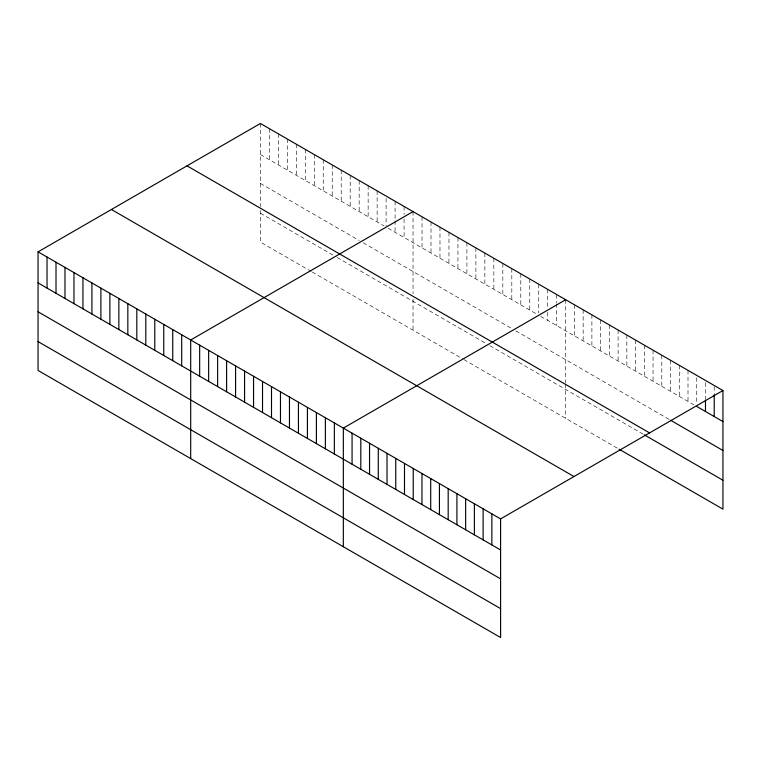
<?xml version="1.0" encoding="UTF-8"?>
<svg xmlns="http://www.w3.org/2000/svg" width="761" height="761" viewBox="0 0 761 761"><rect width="100%" height="100%" fill="white"/><g stroke="black" fill="none" stroke-linecap="round" stroke-linejoin="round"><path stroke-width="0.57" stroke-dasharray="3.81 2.85" d="M260.405 154.54L384.115 225.96M388.1 228.262L537.751 314.664M540.738 316.395L694.793 405.337M260.405 183.43L359.173 240.457M363.159 242.759L511.811 328.581M515.796 330.883L669.556 419.653M260.405 213.204L336.219 256.971M337.218 257.551L484.871 342.802M489.865 345.675L643.349 434.293M311.278 271.468L260.405 242.093L260.405 207.686M312.276 272.048L462.926 359.021M463.925 359.592L618.103 448.61M714.218 386.636L714.218 393.542M705.476 382.745L705.476 398.85M696.743 377.703L696.743 403.007M688.001 370.36L688.001 401.408M679.269 365.309L679.269 396.367M670.527 360.267L670.527 391.325M661.794 355.225L661.794 386.274M653.052 350.184L653.052 381.232M644.32 345.133L644.32 376.191M635.578 340.091L635.578 371.149M626.845 335.049L626.845 366.098M618.103 329.998L618.103 361.056M609.371 324.957L609.371 356.015M600.629 319.915L600.629 350.964M591.896 314.873L591.896 345.922M583.154 309.822L583.154 340.88M574.422 304.781L574.422 335.839M565.68 299.739L565.68 382.84M565.68 383.944L565.68 418.35M556.7 294.555L556.7 302.602M556.7 303.753L556.7 325.603M547.73 289.37L547.73 307.767M547.73 312.371L547.73 320.419M538.75 284.186L538.75 312.942M529.77 279.002L529.77 310.05M520.79 273.817L520.79 304.876M511.811 268.633L511.811 299.691M502.831 263.449L502.831 294.507M493.851 258.264L493.851 289.323M484.871 253.08L484.871 284.138M475.891 247.896L475.891 278.954M466.912 242.711L466.912 273.77M457.941 237.527L457.941 268.585M448.961 232.343L448.961 263.401M439.982 227.159L439.982 258.217M431.002 221.974L431.002 253.032M422.022 216.79L422.022 247.848M413.042 211.606L413.042 293.613M413.042 299.121L413.042 330.217M404.062 206.431L404.062 214.478M404.062 219.082L404.062 237.48M395.083 201.246L395.083 219.644M395.083 220.795L395.083 232.295M386.103 198.355L386.103 225.96M377.123 190.878L377.123 221.927M368.143 185.694L368.143 216.742M359.173 180.509L359.173 211.558M350.193 175.325L350.193 206.374M341.213 170.141L341.213 201.189M332.234 164.956L332.234 196.005M323.254 159.772L323.254 190.821M314.274 154.588L314.274 185.636M305.294 149.403L305.294 180.462M296.314 144.219L296.314 175.277M287.335 139.035L287.335 170.093M278.355 133.85L278.355 164.909M269.384 128.666L269.384 159.724M260.405 123.482L260.405 206.583"/><path stroke-width="1.14" d="M722.95 390.536L500.595 518.907L500.595 637.518L38.05 370.464L38.05 251.853L260.405 123.482L722.95 390.536L722.95 509.147L619.073 449.171M413.042 211.606L190.688 339.986L190.688 458.598M565.68 299.739L343.335 428.11L343.335 546.721M696.743 406.46L722.95 421.584M670.527 420.215L722.95 450.483M187.025 165.85L649.571 432.895M644.32 434.854L722.95 480.248M111.429 209.494L573.975 476.548M38.05 251.853L500.595 518.907M38.05 282.911L500.595 549.965M38.05 311.801L500.595 578.855M38.05 341.575L500.595 608.619M714.218 394.693L714.218 416.543M705.476 400.001L705.476 411.501M491.863 513.865L491.863 544.914M483.121 508.814L483.121 539.872M474.388 503.772L474.388 534.831M465.646 498.731L465.646 529.78M456.914 493.689L456.914 524.738M448.181 488.638L448.181 519.696M439.439 483.596L439.439 514.655M430.707 478.555L430.707 509.604M421.965 473.504L421.965 504.562M413.233 468.462L413.233 499.52M404.491 463.42L404.491 494.469M395.758 458.379L395.758 489.428M387.016 453.328L387.016 484.386M378.284 448.286L378.284 479.344M369.542 443.244L369.542 474.293M360.809 438.203L360.809 469.252M352.067 433.152L352.067 464.21M334.355 422.926L334.355 453.984M325.375 417.741L325.375 448.8M316.395 412.557L316.395 443.615M307.415 407.373L307.415 438.431M298.436 402.189L298.436 433.247M289.456 397.004L289.456 428.062M280.476 391.82L280.476 422.878M271.506 386.636L271.506 417.694M262.526 381.451L262.526 412.51M253.546 376.267L253.546 407.325M244.566 371.083L244.566 402.141M235.587 365.898L235.587 396.957M226.607 360.724L226.607 391.772M217.627 355.539L217.627 386.588M208.647 350.355L208.647 381.404M199.667 345.171L199.667 376.219M181.708 334.802L181.708 365.851M172.737 329.618L172.737 360.666M163.758 324.433L163.758 355.482M154.778 319.249L154.778 350.298M145.798 314.065L145.798 345.114M136.818 308.88L136.818 339.929M127.838 303.696L127.838 334.754M118.859 298.512L118.859 329.57M109.879 293.327L109.879 324.386M100.899 288.143L100.899 319.201M91.919 282.959L91.919 314.017M82.949 277.775L82.949 308.833M73.969 272.59L73.969 303.649M64.989 267.406L64.989 298.464M56.01 262.222L56.01 293.28M47.03 257.037L47.03 288.096"/></g></svg>
